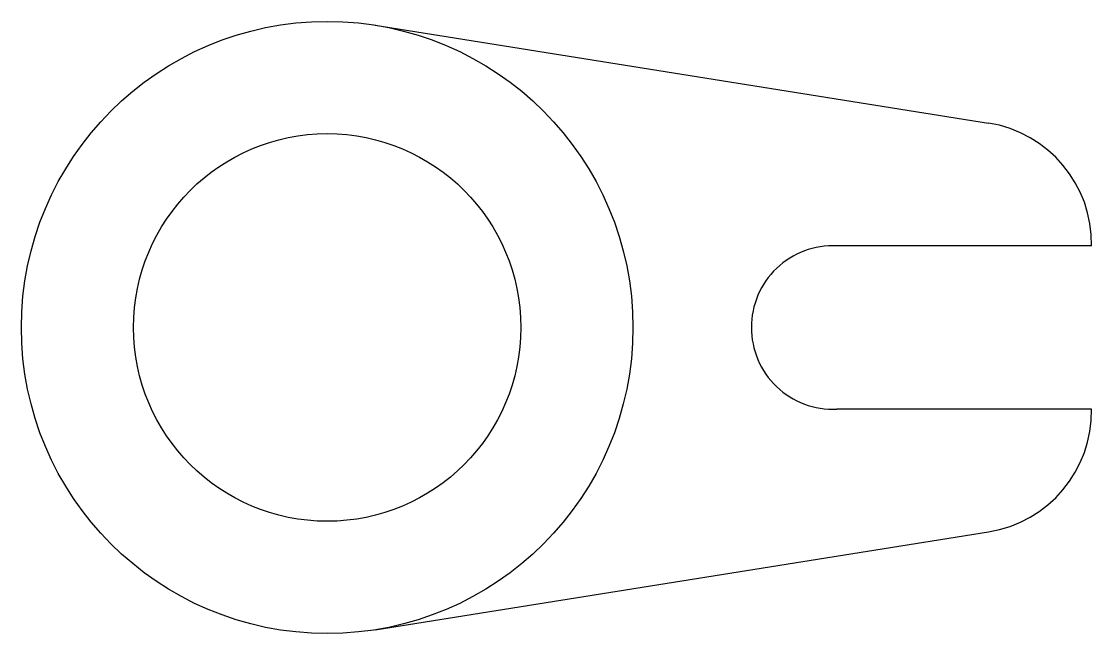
# Model space of a CAD drawing. Header units: inches. Extents: x -14 to 91, y -16 to 44.
import ezdxf

# ---------------------------------------------------------------- set-up
doc = ezdxf.new("R2010")
doc.units = ezdxf.units.IN
doc.header["$MEASUREMENT"] = 0

msp = doc.modelspace()

# ---------------------------------------------------------------- linework, layer by layer
for p, q in [((20.33, 43.69), (80.5, 34.11)), ((90.61, 22.07), (65.61, 22.07)), ((90.61, 6.07), (65.61, 6.07)), ((20.33, -15.56), (80.5, -5.97))]:
    msp.add_line(p, q)
for radius in [30, 19]:
    msp.add_circle((15.61, 14.07), radius)
for centre, radius, start, end in [((78.61, 22.26), 12, 359.0927, 80.9481), ((65.23, 14.08), 8, 87.3047, 180.0634), ((65.23, 14.06), 8, 179.9366, 272.6953), ((78.61, 5.88), 12, 279.0519, 0.9073)]:
    msp.add_arc(centre, radius, start, end)

doc.saveas('drawing.dxf')
